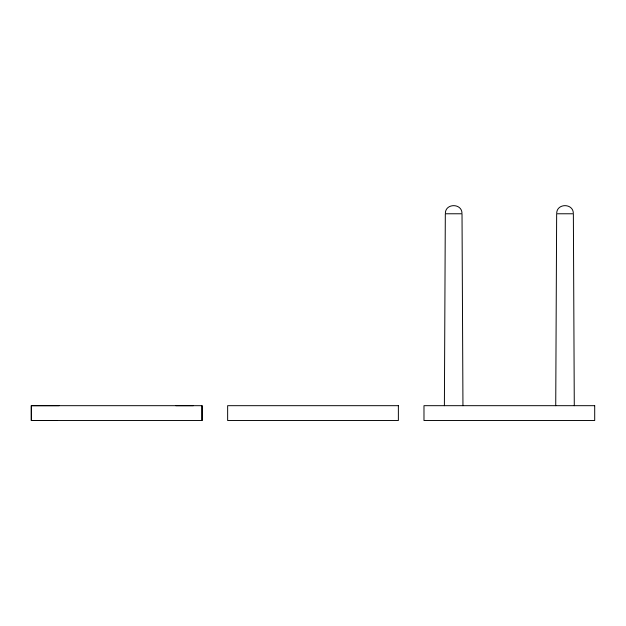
<?xml version="1.0" encoding="UTF-8"?>
<svg xmlns="http://www.w3.org/2000/svg" width="626" height="626" viewBox="0 0 626 626"><rect width="100%" height="100%" fill="white"/><g stroke="black" fill="none" stroke-linecap="round" stroke-linejoin="round"><path stroke-width="0.94" d="M444.39 405.679L445.321 213.771L462.019 213.771L462.95 405.679M555.731 405.679L556.655 213.771L573.361 213.771L574.285 405.679M445.36 212.957C445.837 203.223 461.495 203.223 461.98 212.957M556.702 212.957C557.179 203.223 572.837 203.223 573.322 212.957M59.11 405.671L31.3 405.687L31.316 420.531L202.041 420.523L202.041 405.679L31.316 405.679L31.323 420.523L57.522 420.523M175.843 405.679L193.34 405.679M202.026 405.679L202.034 420.523M398.371 405.679L227.645 405.679L227.645 420.523L398.371 420.523L398.371 405.679M594.7 405.679L423.982 405.679L423.982 420.523L594.7 420.523L594.7 405.679"/></g></svg>
